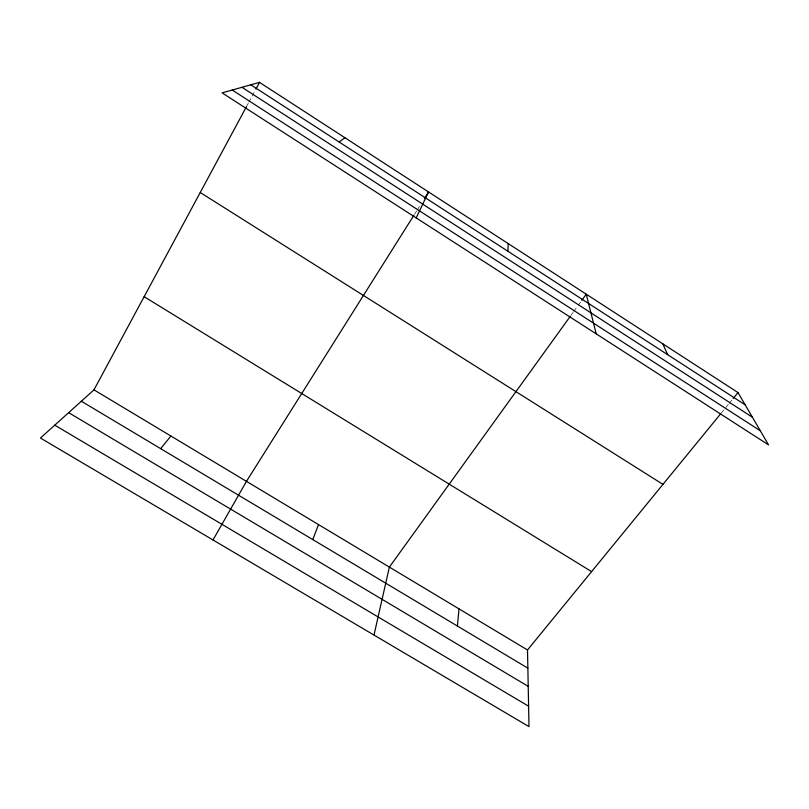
<?xml version="1.0" encoding="UTF-8"?>
<svg xmlns="http://www.w3.org/2000/svg" width="809" height="809" viewBox="0 0 809 809"><rect width="100%" height="100%" fill="white"/><g stroke="black" fill="none" stroke-linecap="round" stroke-linejoin="round"><path stroke-width="0.61" stroke-dasharray="4.04 3.03" d="M246.462 106.646L248.252 103.34M248.838 102.237L255.371 90.102M414.592 214.152L416.584 210.987M417.252 209.925L420.579 204.647M570.871 315.51L573.065 312.466M573.793 311.445L577.454 306.368M578.192 305.357L581.115 301.302M721.264 413.075L728.444 404.298M729.243 403.317L732.428 399.413"/><path stroke-width="1.21" d="M507.931 251.265L508.163 243.57M457.409 626.035L459.016 608.884M374.001 635.065L389.372 567.099L570.133 316.521M312.79 539.583L318.524 524.586M416.17 217.894L428.558 191.966L424.563 198.306M720.465 414.046L527.508 649.981L528.995 726.624L40.45 438.043L93.975 389.867L246.462 106.646M255.968 89L259.527 82.376L738.02 392.587L768.55 444.889L222.101 92.873L259.527 82.376M213 539.967L246.462 481.355L413.925 215.214M581.853 300.281L586.242 294.193L596.203 333.864M160.678 448.651L170.901 436.021M733.227 398.443L738.02 392.587M339.153 142.01L344.897 137.732M54.769 425.15L528.601 706.206M68.654 412.661L528.216 686.356M81.345 401.234L527.862 668.153M93.975 389.867L527.508 649.981M144.133 296.691L591.591 571.619M200.238 192.512L662.945 484.379M241.982 87.301L752.4 417.222M232.244 90.032L760.329 430.803M250.81 84.824L745.17 404.844M662.854 343.855L667.637 354.655"/></g></svg>
